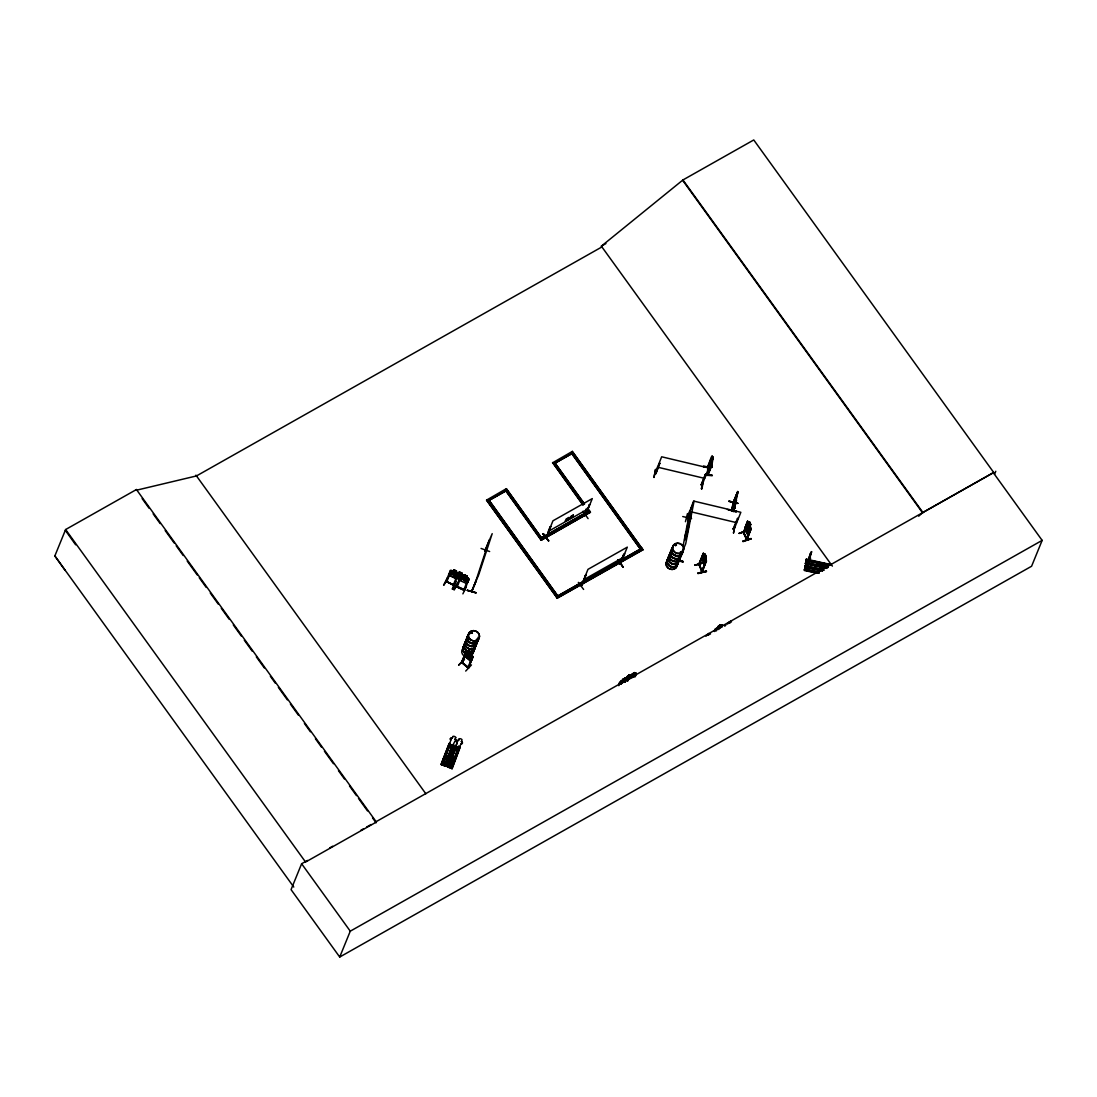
<?xml version="1.0" encoding="UTF-8"?>
<svg xmlns="http://www.w3.org/2000/svg" width="1097" height="1097" viewBox="0 0 1097 1097"><rect width="100%" height="100%" fill="white"/><g stroke="black" fill="none" stroke-linecap="round" stroke-linejoin="round"><path stroke-width="1.5" d="M751.198 538.819L742.902 541.04M751.034 538.449L742.861 541.287M703.328 466.582L712.323 467.308L703.41 466.321M707.647 469.447L707.62 475.166L707.757 469.173M707.565 467.665C716.958 439.321 708.923 472.204 707.592 467.007L712.268 456.421M707.784 466.664L707.661 467.843M708.072 469.201L708.018 475.028M707.812 467.473L708.141 466.582M710.198 461.453L710.253 467.802L710.719 459.355M711.843 463.99L708.031 474.453M711.651 461.055L712.2 457.764L711.61 462.029C710.993 470.75 710.28 458.848 711.679 460.918M712.063 464.045C713.763 451.662 709.581 476.029 711.117 459.766M712.872 459.629L712.885 456.928L712.255 460.891M819.966 571.29L820.021 570.481M805.856 567.231L805.651 566.189L804.773 568.507L805.184 567.135M806.172 560.814L806.213 560.786M806.062 560.54L806.706 559.689C805.76 562.884 806.473 559.731 807.433 560.43M809.97 560.896L808.324 565.01L810.505 558.071L809.257 559.772M809.833 559.607L806.35 569.274M809.86 560.649L810.34 558.112M811.547 552.093L810.697 552.737M811.492 552.422L811.574 551.668M734.099 529.234L740.845 512.299L693.592 501.055L687.229 518.36M686.941 518.058L687.065 517.249L686.791 518.374M731.987 510.585L732.371 509.419M733.715 502.385L731.987 509.323M743.026 532.072L746.742 539.861L751.239 528.672M743.204 531.867L747.057 539.724L750.883 528.631L746.659 539.834L746.892 538.668M743.697 532.731L743.464 531.592M471.326 633.147L471.696 632.105M476.825 639.386L476.317 639.812M676.232 544.674L675.533 545.853L674.97 544.674M675.121 545.182L676.287 545.236M681.086 551.818L680.826 552.504M680.387 551.887L681.004 551.805M680.812 552.586L681.264 552.134M744.945 527.067L744.863 529.138L747.839 534.952M745.082 527.109C743.204 530.317 750.019 535.679 747.743 534.993M704.439 558.304L705.824 559.305L704.589 559.113L704.658 562.336L704.274 558.867L702.889 557.825L704.164 558.03L704.137 554.931L704.384 558.085M712.282 475.632L704.768 474.932M688.052 529.193L685.762 537.187M690.575 515.398L690.644 514.507M484.819 550.776L492.196 533.663L478.703 574.828L471.587 591.448L476.359 580.423L475.837 581.012M485.477 550.283L485.162 551.078M805.541 567.149L805.143 567.122M735.73 501.37L735.662 502.248L735.964 501.494M585.606 514.932L584.564 515.357L585.469 515.343L592.284 498.6L552.957 520.801L546.21 537.503L546.196 536.735M546.073 536.858C547.842 537.708 547.321 531.332 550.214 526.848C550.214 530.591 542.206 547.554 550.296 527.89M585.729 514.808L584.838 515.604L585.428 514.589M581.931 585.551L585.894 575.006L581.383 585.606M620.134 563.803L623.315 554.972M620.052 563.776L620.367 563.104M620.751 563.337L619.723 563.817M737.266 493.787L737.349 492.91M704.535 555.384L703.849 553.587L706.372 561.061L704.109 564.845L701.737 558.702L701.943 556.632M804.896 567.163L822.585 570.879L804.883 567.245L805.116 565.846L824.409 570.056M822.681 570.495L805.02 566.436M805.417 565.339L807.817 566.162L805.417 565.339L805.143 566.189L822.764 569.562M805.513 563.46L826.398 568.054M805.555 563.214L808.091 563.611M805.637 562.83L828.166 567.327M806.034 562.062L806.487 559.648L806.021 560.786L828.441 565.49M806.418 559.155L830.347 564.448L830.141 565.229L806.007 560.416L830.155 565.202M830.251 564.694L806.144 559.552L805.938 560.773M716.382 628.266L715.23 629.184L722.553 625.016L721.593 627.415L721.963 625.002M717.918 627.251L715.601 630.775M699.296 564.79L698.844 564.173M698.995 563.803L702.217 572.086L706.125 560.937L702.025 571.345M701.765 570.975L702.203 571.962M682.732 516.536L691.59 518.593M728.929 501.398L737.801 503.427M708.127 474.644L707.976 474.302M805.102 566.038L804.499 570.042L818.924 573.183M804.773 569.357L804.499 570.042L818.965 573.073M804.992 568.548L805.431 566.134L804.979 567.272M805.815 562.871L805.541 563.543L806.473 558.839M810.491 553.327L807.392 562.788L810.642 552.902M806.528 569.316L809.271 560.402M807.598 566.518L807.049 570.097M808.64 560.032L807.995 564.064L808.27 563.392M817.498 572.62L818.088 568.726M827.193 568.095L827.837 564.064M734.921 505.059L735.799 501.74L733.742 509.186L735.47 502.673M688.751 518.566L687.709 524.764L689.41 516.481M687.49 530.605L687.86 528.672L686.475 536.2L687.421 531.044L685.995 535.871L686.969 533.499M690.466 516.783C691.535 506.457 690.219 523.269 687.613 524.75M688.148 529.22L687.572 531.826M690.534 516.125L689.465 520.979M690.644 516.632L691.124 513.999L688.436 522.254L690.356 515.398M733.098 509.995L734.359 503.139M735.689 502.124L736.005 499.944L735.538 503.633M735.922 500.849L736.101 500.438M653.949 477.483L655.567 469.31L654.059 477.332M659.832 463.537C659.462 460.342 655.869 477.963 655.046 473.026M685.447 521.706L687.462 513.588M678.851 559.319L678.577 560.485L683.184 561.554L678.577 560.375L685.694 543.838L694.058 501.192L687.12 518.62M687.188 518.47L687.435 517.359M687.504 517.551L687.682 517.798M687.654 518.182L687.86 517.523M691.494 507.472L691.041 508.13M691.823 507.527L690.973 507.623M678.659 560.965L683.157 561.637M702.217 484.696L701.189 484.792L702.368 484.312M701.436 488.837L702.944 480.829L701.559 488.631M701.559 488.837L703.081 480.829M701.915 488.919L703.424 480.911M705.481 474.411L706.345 474.329L705.481 474.411L701.189 484.792L701.97 484.97M737.87 503.304L728.998 501.247M732.056 510.42L733.084 502.563L737.746 491.895M733.166 510.091L734.702 503.386L733.029 510.064L734.044 505.47M732.947 508.885C741.983 483.9 730.396 521.514 734.757 503.742L734.099 506.074M734.058 507.513L734.524 505.059L734.03 507.5M736.032 500.328L734.62 508.61L735.168 504.743M736.224 500.15L736.046 499.354L731.877 511.12M737.705 492.306L733.029 503.304M733.44 528.754L734.222 528.562L733.207 529.028L733.413 528.37M727.407 509.515L736.348 511.38L728.874 510.064M733.509 533.101L734.976 524.873L733.509 532.909M737.486 518.401L738.226 518.867L737.486 518.401L733.111 529.015M682.992 546.402L689.835 511.531M734.455 503.166L735.662 497.01M736.128 496.598L735.648 499.039L737.102 494.212M733.344 502.124L731.685 510.42L736.197 499.313L737.609 491.483M735.813 503.496L736.197 500.849M805.527 563.405L826.439 567.931M804.581 569.37L817.443 571.894M811.245 552.751L811.094 554.204M452.046 758.863L453.596 758.274M461.494 662.519L466.335 651.083M468.611 667.936L461.631 662.026M472.121 657.048L472.752 657.583L472.121 657.048L468.035 667.401M468.748 667.607L467.98 666.962M683.102 561.966L678.673 560.91M736.252 511.655L728.874 509.872M811.012 554.41L809.586 558.236M811.163 553.135L810.985 553.875M690.123 517.907L688.738 521.98L691.028 513.972M687.929 528.781L684.638 539.957L687.654 531.579M707.976 475.028L712.145 464.758M737.362 493.815C739.57 488.426 732.549 510.078 736.389 495.282M735.168 504.702L734.743 506.43L736.306 500.876M736.553 498.011L736.183 499.382M450.867 739.817L450.812 739.968A3.044 1.399 20.3 0 1 452.238 738.158L452.293 738.007A3.044 1.399 20.3 0 0 450.867 739.817L449.372 745.178L452.211 746.262L454.898 741.339A3.044 1.399 20.3 0 0 455.145 739.076L455.077 739.241A3.044 1.399 20.3 0 1 454.844 741.49L454.898 741.339M455.653 747.551L457.161 742.189A3.044 1.399 20.3 0 1 458.587 740.379L458.519 740.53A3.044 1.399 20.3 0 0 457.106 742.354M457.161 742.189L455.721 747.4L458.505 748.634L461.193 743.711A3.044 1.399 20.3 0 0 461.426 741.449L461.371 741.613A3.044 1.399 20.3 0 1 461.138 743.876L461.193 743.711M489.646 551.517L481.062 548.445M818.17 570.317L818.938 571.647M467.281 590.46L476.139 592.75L467.295 590.392M471.984 591.393L476.057 580.313M489.331 539.847L485.189 550.996M686.53 531.73L684.638 539.957L686.489 536.131M735.566 497.01L736.238 494.912M474.48 585.181L487.973 544.016M467.391 590.117L476.057 592.983M471.518 633.024L470.928 631.968M445.972 766.323L441.021 764.472L449.043 743.821L453.596 745.699L445.944 766.323L453.596 744.767L453.034 745.178M449.317 743.149L441.117 764.527M450.14 744.424L449.482 744.164L441.913 764.828L449.564 746.001M449.88 744.136L442.502 765.048M442.406 765.02L449.455 745.974M452.8 736.759L452.855 736.608A1.522 0.699 20.3 0 1 454.556 736.498A1.522 0.699 20.3 0 1 455.708 737.678L455.653 737.842M445.149 764.211L451.498 746.714M444.834 765.802L452.485 745.11L445.067 766.008L452.17 746.975M445.615 766.104L453.253 744.644M445.889 766.323L453.514 745.686M452.142 768.668L459.876 748.072L455.337 746.193L447.329 766.872L452.252 768.695M447.987 767.105L455.941 745.658L447.905 767.105L454.994 746.262M456.434 746.796L455.762 746.536L448.193 767.201L455.845 748.387M456.174 746.604L448.55 767.228L456.174 746.522M459.095 739.145L459.149 738.98A1.522 0.699 20.3 0 1 460.836 738.871A1.522 0.699 20.3 0 1 462.002 740.064L461.371 741.613M458.176 747.112L458.642 745.987M457.888 749.141L450.812 768.174L457.792 749.086M458.381 747.51L451.402 768.394L458.464 749.347M459.547 747.016L451.635 768.49L459.876 747.139L459.328 747.551M459.876 747.139L451.991 768.421L447.727 766.913M65.189 570.454L54.85 555.932L65.628 529.536L136.439 489.536L376.381 822.051L376.079 822.805L372.514 817.855M136.439 489.536L136.138 490.29L196.486 475.933L602.006 246.88L601.444 246.098L682.937 179.963L753.762 139.963L993.704 472.478L375.517 822.023M307.53 860.418L301.62 863.75L291.062 889.626L339.713 957.037L1031.591 566.244L1042.15 540.382L993.498 472.958M444.093 585.044L447.603 577.721L443.599 585.03M445.999 581.506L446.904 581.52L445.711 581.78M446.63 582.15L450.881 571.51L450.017 571.414L450.881 571.51M454.254 570.317L455.886 571.071M486.547 500.122L557.303 598.18L486.547 500.122L506.334 488.686L541.589 538.051L506.334 488.686M453.075 585.195C455.351 583.302 452.91 587.156 453.472 584.536M453.198 585.304L457.504 574.581L458.244 574.924L457.504 574.581M462.564 575.472L461.384 574.403L462.043 573.059L459.3 571.866L458.779 573.128L457.326 573.004M452.293 589.103L455.913 581.575L452.43 588.911M459.41 571.866L458.82 573.059M461.343 576.46L460.479 576.378L461.343 576.46L457.092 587.101L456.654 586.045L456.174 586.676L461.206 574.828L458.683 573.635L453.952 585.592L446.068 581.136M461.384 574.403L461.947 573.059M464.292 574.759L466.965 576.103L464.292 574.759C460.617 576.995 463.757 574.321 468.296 578.229L468.981 579.093L464.456 590.529L463.729 589.816M463.798 576.199L464.36 574.842M463.839 576.117L462.303 575.911L461.343 578.284L464.813 581.108L466.595 580.724L467.569 578.352L466.376 577.296L467.007 576.021M463.688 590.213L467.966 579.531L468.707 579.888L467.966 579.531M467.5 582.452L469.022 579.01M466.376 586.525L462.893 593.875M458.656 665.166L464.538 659.132L458.752 665.015M339.713 957.037L350.272 931.175L1042.15 540.382M472.437 655.732L470.846 654.402L471.518 653.085L469.242 651.179L468.721 652.619L467.212 651.357L473.081 656.705L468.35 668.196L461.549 662.506L466.266 651.001L467.253 651.22L466.266 651.001M462.166 662.986L461.823 661.82M462.248 663.041L466.595 652.427L465.772 652.112L466.595 652.427M469.598 651.81L470.956 652.948M465.704 671.062L471.477 664.933M472.999 656.664L468.282 668.128M582.96 505.086L552.627 462.536L583.097 504.771M448.659 745.905L452.54 747.537L452.814 746.851L452.266 747.276M442.708 760.948L446.986 762.552M452.238 738.158L452.855 736.608M642.924 549.83L572.291 451.443L642.924 549.83L557.303 598.18M455.077 739.241L455.708 737.678M453.02 745.494L453.596 744.767M455.612 745.521L455.502 746.454M454.953 748.277L458.834 749.909L459.108 749.237L458.56 749.649M449.057 763.183L453.28 764.938M458.519 740.53L459.149 738.98M542.988 534.033L548.61 540.917L543.042 533.992M541.287 539.916L505.909 490.894L541.15 540.245L590.447 512.148L587.471 508.048M584.578 515.398L587.128 509.282M584.756 515.645L589.542 504.634L589.048 505.264M589.542 504.634L585.469 515.343M588.006 511.572L585.908 509.173M541.15 540.245L590.447 512.148M588.088 518.62L582.973 511.284M556.302 596.795L642.047 548.116L557.783 595.959L489.111 500.369L557.742 595.986M581.232 585.99L587.978 569.343L627.306 547.129L620.491 563.885C618.077 565.024 626.881 551.764 624.083 553.793L619.778 564.187M583.604 589.432L578.338 582.37M655.046 473.438L661.656 456.791L708.909 468.035L701.957 485.011M659.887 463.263L655.581 473.918L654.991 472.985M617.899 560.032L623.11 567.149L617.995 559.827M618.639 684.569L619.64 682.265M618.694 684.651L620.6 681.36L626.84 678.234L626.154 678.207M618.845 685.68L620.052 682.732M619.874 683.952L622.739 679.194L626.209 678.138M701.285 484.792L705.536 474.137M707.976 467.87L711.596 458.916M712.351 458.327L712.885 456.928L712.255 458.313L712.09 457.394M701.504 484.449L702.245 484.257M623.055 679.166L624.495 678.344M689.41 516.564L690.808 513.067M712.68 459.328L712.378 456.352L712.351 462.646M689.506 516.591L690.904 513.094M690.397 515.823L688.985 520.664L689.958 518.278M710.157 467.802L712.159 464.045L707.524 474.987M624.618 679.166L625.139 677.891M686.571 528.178L690.795 517.839M626.552 677.398L629.445 674.669L628.883 676.109L629.911 675.848M712.323 467.308L703.342 466.472M624.7 682.32L626.757 679.235L625.907 679.358M625.317 681.607L626.702 678.22M627.457 676.095L628.91 675.286M625.372 681.936L626.785 678.152M685.131 535.514L689.355 525.161M627.594 680.538L628.924 677.041L635.629 672.955M627.539 680.798L629.966 676.095M627.717 681.045L629.404 677.466L628.924 678.097M629.239 678.686L631.584 675.203M631.515 675.203L634.505 672.626L632.091 674.011M679.468 557.879L682.375 550.763M631.639 675.286L632.421 673.915M678.577 560.485L682.238 551.489M633.86 673.078L632.242 674.34M632.27 677.727L633.888 676.026L634.45 672.557M633.888 673.997L634.505 672.626M634.724 676.684L636.15 672.9M634.916 676.931C637.275 674.244 634.615 673.791 636.109 673.969M703.218 562.939L694.758 565.229L703.191 562.912M703.342 553.217L698.816 564.365L703.342 553.217L703.931 553.656M699.187 564.544L703.396 553.834L703.383 554.629M701.861 558.99L699.159 564.982M705.152 554.081L702.903 557.002L703.931 561.774L704.85 562.062L705.824 559.689L706.098 556.659L705.056 554.108L706.057 556.728M697.939 573.045L706.468 571.441L698.007 573.621M703.273 562.802L694.758 565.229M705.522 562.418L701.586 571.386M737.733 491.511L732.961 503.317M706.386 570.838L697.884 573.251L706.468 571.482M731.576 511.037L736.361 499.423M733.07 509.79L735.717 503.208M733.098 511.147L734.524 507.76M733.111 511.504L734.62 507.788M733.413 511.572L734.757 507.897M733.975 529.234L734.304 528.576M745.891 531.085L739.063 533.416L745.987 530.879M751.294 528.74L747.619 521.075L743.437 532.936L745.206 528.425M747.647 521.185L743.547 532.662M746.413 525.463L747.564 521.706L747.619 522.515M743.725 532.84L745.494 528.329M750.252 525.737L750.705 524.421L749.553 521.911L749.032 523.173M749.553 521.911L748.963 523.338L748.181 522.487L746.125 527.369L747.496 532.031L748.538 532.278L750.622 524.448M747.743 528.891L747.098 525.381L748.634 525.833L748.456 522.775L748.99 526.039L750.499 527.054L749.128 526.889L749.333 530.098L748.62 526.642M705.961 636.246L708.84 633.518L708.374 634.875M751.212 529.33L750.595 528.727L746.33 539.189L746.934 538.654M748.703 534.692L751.157 528.699M708.84 633.518L708.278 634.957L710.554 633.888M714.298 631.461L715.367 629.088M714.504 631.433L715.422 629.171M716.464 630.83L718.48 626.017M718.796 626.003L720.249 625.194M718.754 629.541C721.291 625.715 719.673 624.399 721.25 625.756L720.276 628.142M727.462 624.097L730.341 621.382L729.875 622.726M728.298 622.726L729.752 621.903M729.779 622.822L730.341 621.382M810.875 553.121L811.506 551.599M808.654 560.21L808.914 559.36M809.641 559.58L810.395 558.222M807.598 566.696L807.872 565.846M819.144 562.226L818.54 566.121M821.584 562.747L820.995 566.642M826.206 563.721L825.616 567.615M918.683 516.193L922.879 512.477L993.704 472.478M994.554 474.288L995.788 471.271M807.392 562.788L810.258 555.768M448.961 573.758L449.468 575.445L455.762 578.421L457.161 577.461L455.721 578.352L449.413 575.377M453.267 571.153L451.841 570.961L450.867 573.333L454.35 576.158L456.133 575.774L457.092 573.388L455.927 572.223L464.017 576.144L463.373 575.198M458.423 574.115L457.874 573.196L459.561 575.308L462.262 575.198L459.972 575.843L461.138 578.05M458.546 574.06L457.723 573.059L458.848 575.322L456.544 575.884M466.444 577.379L468.337 578.146M466.225 583.385L467.624 582.425L466.225 583.385L459.849 580.423L459.437 578.722L460.863 575.212L462.029 575.281M461.275 580.423L454.898 577.433M747.167 539.271L743.835 532.566M702.327 571.619L702.08 570.838M820.008 571.18L819.157 571.77M674.888 544.688L675.382 544.469M543.344 533.8L548.678 540.711M620.765 684.007L622.534 682.087L624.111 682.128L623.165 681.511L625.263 679.194L622.808 681.498L621.231 681.498L622.164 682.087L620.052 684.363M630.131 678.755L631.899 676.822L633.476 676.863L632.516 676.246L634.628 673.928L632.16 676.232L630.556 676.301L631.529 676.835M655.581 473.506L654.95 473.397M624.289 681.072L626.414 678.81L625.482 678.207L627.059 678.22L629.527 675.93L627.415 678.234L628.375 678.865L626.785 678.81M565.86 520.801L568.328 519.402L567.506 519.073L569.124 517.373L566.093 519.087L566.902 519.402L565.257 521.13L565.572 520.403M627.319 679.934L628.951 678.234M464.813 654.484L465.142 656.404M469.242 651.179L471.518 653.085M464.95 654.484L465.073 656.404L470.407 660.86L471.628 660.188M470.407 660.86L465.142 656.335M447.645 757.081L446.452 757.465L445.807 756.382M485.285 549.734L485.039 550.516M724.802 625.825L725.844 624.906L724.856 625.907M820.693 565.147L821.063 563.995M819.87 571.372L818.897 571.756M625.235 678.495L629.404 674.847L628.979 676.026M471.916 633.353L472.245 632.448M733.166 528.727L733.989 528.836M551.051 526.711L550.214 526.848M586.072 575.253L585.236 575.377M623.11 567.149L618.283 559.799M622.218 680.538L620.6 681.36M620.655 684.281L624.522 681.278L625.496 678.906L624.467 679.18M605.928 243.575L601.348 246.153L832.376 566.121M552.49 462.865L572.291 451.443M548.733 531.154L588.061 508.939M583.755 579.696L623.082 557.482M557.441 597.865L643.048 549.501M626.442 677.809L628.704 676.534L627.731 678.92L625.482 680.195M720.839 624.659L718.412 626.03L720.894 624.742M717.781 627.717L720.043 626.442M329.703 847.899L332.652 846.226M360.735 830.36L363.697 828.701M366.645 827.028L371.088 824.519M376.381 822.051L305.569 862.05L65.628 529.536M729.724 622.739L731.534 621.793M470.366 660.778L471.614 660.051M749.854 532.059L748.867 532.58L746.001 526.574L746.221 524.489M476.551 639.304L476.674 640.058M456.53 586.086L464.593 589.733M464.442 590.117L456.325 586.305L464.401 590.145M464.333 590.501L456.325 586.799M471.491 655.608L469.475 655.8L470.38 658.543L468.872 655.677L466.403 655.279L468.529 655.032L467.679 652.358L469.146 655.142L471.491 655.608A5.704 5.074 22.2 0 0 472.903 651.988M746.426 523.626L747.866 525.71M746.92 524.009L750.183 531.25L749.114 528.247L749.512 529.906M749.553 527.013L748.387 524.435L747.797 525.861L747.098 524.983M750.677 524.489L749.457 521.939M705.536 557.989L706.454 561.033L701.915 572.154L698.871 564.256M706.399 561.65L705.837 561.006M452.883 757.972L452.074 759.11M453.541 759.741L452.115 759.001M453.253 759.906L453.843 758.329M819.72 563.488L821.091 564.338M820.501 565.133L819.144 564.297M818.677 569.974L820.035 570.824M471.71 633.339L470.778 632.996M467.939 667.401L462.358 662.78M457.079 572.291L455.886 572.305L457.778 573.306M446.561 755.71L447.507 756.066M630.514 675.08L631.214 675.108L623.905 679.125M655.732 473.534L654.827 473.739M704.85 474.795L712.364 475.344L704.768 475.399M819.98 563.447L820.899 563.885M820.254 565.174L819.336 564.749M675.601 544.277L676.506 545.044M828.578 564.626L806.076 559.895L828.537 564.859M828.18 567.478L805.664 562.596L805.431 564.009L826.329 568.397M805.568 563.145L826.452 567.615M819.089 572.291L804.608 569.124L804.375 570.509L817.238 573.21M817.375 572.332L804.526 569.631L817.347 572.579M728.998 501.068L737.87 503.345M733.249 511.229L736.21 511.915M686.845 518.031L687.558 518.154L686.832 518.072M657.432 467.144L704.685 478.388M689.369 511.408L736.622 522.652M457.888 582.809L454.021 589.994L457.984 582.891M453.034 759.796L452.197 759.234M749.566 529.796L748.538 529.536L747.208 524.86M462.194 662.602L468.68 667.552M468.789 652.564L467.473 652.029L466.499 654.415L469.351 658.145L470.901 658.077L471.875 655.704L470.901 654.333M699.173 564.187L701.984 570.934M456.818 576.199L459.286 575.856L460.219 577.721M453.856 569.974C459.67 573.608 453.212 567.492 453.335 571.235L451.525 570.399M457.874 573.196L450.401 570.262L445.807 581.808M446.863 581.629L453.294 584.619M445.917 581.506L454.021 585.277M457.71 576.021L460.246 577.214M457.298 577.036L459.821 578.229M445.355 766.104L441.693 764.732M470.915 633.147L471.093 633.257A5.773 5.128 22.2 0 1 472.396 633.079A5.691 5.06 22.2 0 0 469.749 633.696M453.637 758.164L454.035 758.877M543.426 533.636L548.61 540.917M682.937 179.963L922.879 512.477M682.732 180.443L922.673 512.957M584.536 503.962L555.068 463.126L584.399 504.277M587.348 508.364L590.309 512.477M195.924 475.152L425.855 793.789M142.144 498.614L149.165 508.322M153.169 513.876L160.176 523.598M165.181 530.537L174.204 543.029M176.206 545.799L183.213 555.521M187.217 561.074L197.241 574.951M199.243 577.735L206.25 587.443M210.254 592.997L218.262 604.104M221.279 608.259L229.287 619.366M233.291 624.92L241.299 636.027M244.302 640.195L252.324 651.289M256.328 656.842L264.336 667.95M270.356 676.273L275.361 683.212M278.364 687.38L287.373 699.872M290.376 704.041L298.398 715.148M304.404 723.472L310.41 731.795M315.415 738.734L321.435 747.071M324.438 751.226L333.447 763.718M338.452 770.656L344.472 778.993M349.477 785.932L356.484 795.64M358.486 798.424L367.509 810.916M301.62 863.75L350.272 931.175M54.85 555.932L293.79 887.062M65.313 530.29L75.652 544.811M747.043 530.358L739.063 533.416M748.881 528.631L747.715 526.258L746.755 528.631L747.921 531.017L749.923 526.149L748.785 523.763L747.811 526.135L748.963 528.521M747.811 528.836L749.237 529.618L747.839 529.467L748.058 532.662L747.482 529.234L745.891 528.26L747.331 528.411L747.386 526.094M751.198 538.846L742.998 541.644M478.539 638.125A5.691 5.06 22.2 0 1 471.271 642.911A5.691 5.06 22.2 0 1 468.666 634.519M478.553 638.289A5.773 5.128 22.2 0 1 471.175 643.157A5.773 5.128 22.2 0 1 468.529 634.628M477.332 641.292A5.773 5.128 22.2 0 1 469.255 645.859A5.773 5.128 22.2 0 1 468.405 636.795M478.031 637.275A5.704 5.06 22.2 0 1 471.779 643.624A5.704 5.06 22.2 0 1 468.46 634.998M477.387 640.977A5.704 5.06 22.2 0 1 470.106 645.776A5.704 5.06 22.2 0 1 467.487 637.371M477.181 641.457A5.691 5.06 22.2 0 1 469.228 645.955A5.691 5.06 22.2 0 1 468.392 637.028M476.263 643.761A5.704 5.074 22.2 0 1 468.968 648.56A5.704 5.074 22.2 0 1 466.348 640.141M478.498 638.44A5.773 5.128 22.2 0 1 471.12 643.308A5.773 5.128 22.2 0 1 468.474 634.779M476.18 643.966A5.704 5.074 22.2 0 1 468.885 648.766A5.704 5.074 22.2 0 1 466.266 640.346M474.069 649.287A5.773 5.128 22.2 0 1 470.352 654.347M465.992 653.853A5.773 5.128 22.2 0 1 465.142 644.789M475.028 646.736A5.704 5.06 22.2 0 1 469.927 651.92M468.46 651.755A5.704 5.06 22.2 0 1 465.142 643.13M474.069 649.122A5.704 5.06 22.2 0 1 470.394 654.114M466.102 653.62A5.704 5.06 22.2 0 1 464.168 645.502M473.534 648.272A5.691 5.06 22.2 0 1 470.188 654.58M465.91 654.086A5.691 5.06 22.2 0 1 465.059 645.173M466.321 657.007A5.704 5.074 22.2 0 1 462.989 648.368M475.755 642.787A5.663 5.032 22.2 0 1 472.862 648.944A5.663 5.032 22.2 0 1 465.677 646.325A5.663 5.032 22.2 0 1 467.322 639.702M475.234 646.435A5.773 5.128 22.2 0 1 467.857 651.289A5.773 5.128 22.2 0 1 465.21 642.773M475.22 646.27A5.691 5.06 22.2 0 1 467.953 651.056A5.691 5.06 22.2 0 1 465.347 642.664M475.179 646.572A5.773 5.128 22.2 0 1 467.788 651.44A5.773 5.128 22.2 0 1 465.155 642.911M681.594 553.724A5.773 5.128 22.2 0 1 674.202 558.579A5.691 5.06 22.2 0 1 671.57 550.283M671.57 550.063A5.773 5.128 22.2 0 0 674.202 558.579A5.691 5.06 22.2 0 0 681.429 553.889M682.608 551.037A5.704 5.06 22.2 0 1 675.327 555.822A5.704 5.06 22.2 0 1 672.722 547.417M681.648 553.409A5.704 5.06 22.2 0 1 674.353 558.208A5.704 5.06 22.2 0 1 671.748 549.789M680.524 556.179A5.704 5.074 22.2 0 1 673.229 560.978A5.704 5.074 22.2 0 1 670.61 552.559M682.814 550.721A5.773 5.128 22.2 0 1 675.437 555.576A5.773 5.128 22.2 0 1 672.79 547.06A5.773 5.128 22.2 0 0 675.368 555.726A5.773 5.128 22.2 0 0 682.759 550.859M682.732 551.887A5.691 5.06 22.2 0 1 674.847 555.041A5.691 5.06 22.2 0 1 672.927 546.95M678.33 561.705A5.773 5.128 22.2 0 1 670.953 566.573A5.773 5.128 22.2 0 1 668.306 558.044M679.29 559.168A5.704 5.06 22.2 0 1 672.008 563.968A5.704 5.06 22.2 0 1 669.403 555.562M678.261 562.884A5.704 5.06 22.2 0 1 670.349 566.038A5.704 5.06 22.2 0 1 668.43 557.934M678.111 562.021A5.691 5.06 22.2 0 1 670.843 566.806A5.691 5.06 22.2 0 1 668.251 558.414M678.275 561.856A5.773 5.128 22.2 0 1 670.884 566.724A5.773 5.128 22.2 0 1 668.251 558.195M680.428 556.398A5.704 5.074 22.2 0 1 673.133 561.198A5.704 5.074 22.2 0 1 670.528 552.778M679.441 559.004A5.773 5.128 22.2 0 1 672.05 563.858A5.773 5.128 22.2 0 1 669.403 555.343M679.468 558.688A5.691 5.06 22.2 0 1 672.214 563.474A5.691 5.06 22.2 0 1 669.609 555.082M680.346 556.536A5.691 5.06 22.2 0 1 673.092 561.321A5.691 5.06 22.2 0 1 670.486 552.929M711.117 461.124L711.103 463.647L712.09 458.738L711.117 461.124M686.818 533.608C682.581 547.389 689.369 520.293 686.804 533.581M823.765 563.2L823.107 567.231L823.765 563.2M682.951 549.336L683.129 550.132L682.951 549.336M453.198 571.592L452.238 573.964L454.775 575.143L455.735 572.757L453.198 571.592M456.434 571.071L455.872 572.415L456.544 571.071M487.671 501.178L507.335 490.085L487.671 501.178M459.739 572.373L461.193 573.566L459.739 572.373M463.661 576.542L462.701 578.914L465.238 580.094L466.198 577.721L463.661 576.542M464.73 575.267L466.184 576.446L464.73 575.267M468.611 652.989L467.637 655.362L469.763 657.13L470.736 654.758L468.611 652.989M553.628 463.935L573.292 452.828L553.628 463.935M443.545 758.713L447.809 760.331L443.545 758.713M444.23 756.861L448.508 758.466L444.23 756.861M445.012 754.763L449.276 756.382L445.012 754.763M442.256 762.209L446.52 763.814L442.256 762.209M571.852 453.637L640.483 549.24L571.852 453.637M540.286 538.531L589.446 510.763L540.286 538.531M451.306 757.136L455.57 758.754L451.306 757.136M448.55 764.582L452.814 766.2L448.55 764.582M449.839 761.085L454.103 762.703L449.839 761.085M450.524 759.234L454.802 760.852L450.524 759.234M622.04 680.88L621.08 683.266L623.329 681.977L624.289 679.592L622.04 680.88M631.406 675.629L630.446 678.001L632.681 676.712L633.655 674.34L631.406 675.629M704.384 555.932L703.41 558.304L704.343 560.745L705.316 558.373L704.384 555.932M705.152 554.876L705.577 556.878L705.152 554.876M748.538 525.202L749.114 527.15L748.538 525.202M749.594 522.707L750.156 524.654L749.594 522.707M573.32 515L570.879 516.385L571.688 516.701L570.042 518.428L573.114 516.701L572.291 516.372L573.32 515M452.142 571.222L453.267 573.484L450.853 574.156L453.705 574.005L455.598 576.309L454.391 573.992L456.695 573.402L453.98 573.457L452.142 571.222M462.605 576.172L463.729 578.434L461.316 579.106L464.168 578.969L466.074 581.259L464.854 578.955L467.171 578.352L464.442 578.421L462.605 576.172M715.793 629.568L715.313 630.185L715.793 629.568M722.32 625.825L721.826 626.456L722.32 625.825M469.324 638.372A5.704 5.074 22.2 0 0 479.019 638.331A5.704 5.074 22.2 0 0 473.438 630.597A5.704 5.074 22.2 0 0 469.324 638.372M469.283 638.454A5.704 5.074 22.2 0 0 478.991 638.413A5.704 5.074 22.2 0 0 473.41 630.679A5.704 5.074 22.2 0 0 469.283 638.454M673.544 550.886A5.704 5.074 22.2 0 0 683.253 550.845A5.704 5.074 22.2 0 0 677.672 543.111A5.704 5.074 22.2 0 0 673.544 550.886M673.503 551.009A5.691 5.06 22.2 0 0 683.17 550.982A5.691 5.06 22.2 0 0 677.603 543.276A5.691 5.06 22.2 0 0 673.503 551.009M669.91 569.124A5.704 5.074 22.2 0 0 677.206 564.311A5.677 5.046 22.2 0 1 669.938 569.028A5.677 5.046 22.2 0 1 667.346 560.649A5.704 5.074 22.2 0 0 669.91 569.124"/></g></svg>
